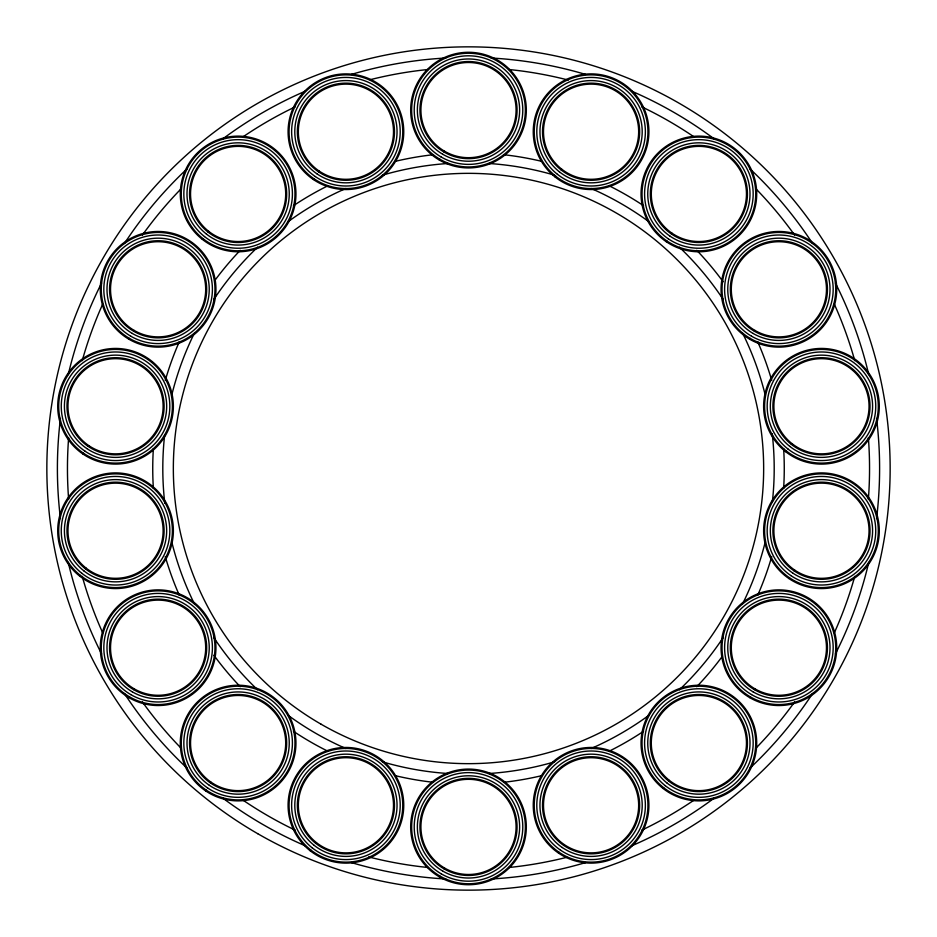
<?xml version="1.0" encoding="UTF-8"?>
<svg xmlns="http://www.w3.org/2000/svg" width="937" height="937" viewBox="0 0 937 937"><rect width="100%" height="100%" fill="white"/><g stroke="black" fill="none" stroke-linecap="round" stroke-linejoin="round"><path stroke-width="1.41" d="M772.205 433.655A305.696 305.696 0 0 1 772.369 501.904M765.26 541.867A305.696 305.696 0 0 1 742.725 603.604M723.282 637.429A305.696 305.696 0 0 1 679.454 689.737M649.364 714.954A305.696 305.696 0 0 1 591.165 748.511M554.622 761.816A305.696 305.696 0 0 1 489.067 773.505M447.933 773.505A305.696 305.696 0 0 1 382.378 761.816M345.835 748.511A305.696 305.696 0 0 1 287.636 714.954M257.546 689.737A305.696 305.696 0 0 1 213.718 637.429M194.275 603.604A305.696 305.696 0 0 1 171.74 541.867M164.795 503.345A305.696 305.696 0 0 1 164.631 435.096M171.74 395.133A305.696 305.696 0 0 1 194.275 333.396M213.718 299.571A305.696 305.696 0 0 1 257.546 247.263M287.636 222.046A305.696 305.696 0 0 1 345.835 188.489M382.378 175.184A305.696 305.696 0 0 1 447.933 163.495M489.067 163.495A305.696 305.696 0 0 1 554.622 175.184M591.165 188.489A305.696 305.696 0 0 1 649.364 222.046M679.454 247.263A305.696 305.696 0 0 1 723.282 299.571M742.725 333.396A305.696 305.696 0 0 1 765.26 395.133M876.54 418.394A411.109 411.109 0 0 1 876.54 518.606M868.751 562.376A411.109 411.109 0 0 1 835.453 653.862M812.602 693.462A411.109 411.109 0 0 1 749.928 768.188M714.767 797.692A411.109 411.109 0 0 1 631.643 845.853M585.766 862.532A411.109 411.109 0 0 1 491.257 878.976M445.743 878.976A411.109 411.109 0 0 1 351.234 862.532M305.357 845.853A411.109 411.109 0 0 1 222.233 797.692M187.072 768.188A411.109 411.109 0 0 1 124.398 693.462M101.547 653.862A411.109 411.109 0 0 1 68.249 562.376M60.46 518.606A411.109 411.109 0 0 1 60.46 418.394M68.249 374.624A411.109 411.109 0 0 1 101.547 283.138M124.398 243.538A411.109 411.109 0 0 1 187.072 168.812M222.233 139.308A411.109 411.109 0 0 1 305.357 91.147M351.234 74.468A411.109 411.109 0 0 1 445.743 58.024M491.257 58.024A411.109 411.109 0 0 1 585.766 74.468M631.643 91.147A411.109 411.109 0 0 1 714.767 139.308M749.928 168.812A411.109 411.109 0 0 1 812.602 243.538M835.453 283.138A411.109 411.109 0 0 1 868.751 374.624M868.365 437.731A401.048 401.048 0 0 1 868.365 499.269M854.767 576.349A401.048 401.048 0 0 1 834.293 632.897M794.588 701.954A401.048 401.048 0 0 1 756.018 748.089M693.919 800.198A401.048 401.048 0 0 1 641.786 830.17M566.885 857.285A401.048 401.048 0 0 1 509.025 867.486M427.975 867.486A401.048 401.048 0 0 1 368.768 856.945M295.214 830.17A401.048 401.048 0 0 1 243.081 800.198M180.982 748.089A401.048 401.048 0 0 1 142.412 701.954M102.707 632.897A401.048 401.048 0 0 1 82.233 576.349M68.635 499.269A401.048 401.048 0 0 1 68.635 437.731M82.233 360.651A401.048 401.048 0 0 1 102.707 304.103M142.412 235.046A401.048 401.048 0 0 1 180.982 188.911M243.081 136.802A401.048 401.048 0 0 1 295.214 106.83M370.115 79.715A401.048 401.048 0 0 1 427.975 69.514M509.025 69.514A401.048 401.048 0 0 1 568.232 80.055M641.786 106.83A401.048 401.048 0 0 1 693.919 136.802M756.018 188.911A401.048 401.048 0 0 1 794.588 235.046M834.293 304.103A401.048 401.048 0 0 1 854.767 360.651M783.637 448.671A315.757 315.757 0 0 1 783.637 488.329M771.725 556.59A315.757 315.757 0 0 1 757.728 595.206M722.286 656.38A315.757 315.757 0 0 1 696.73 686.716M643.637 731.247A315.757 315.757 0 0 1 609.319 751.123M541.527 775.707A315.757 315.757 0 0 1 503.86 782.278M433.14 782.278A315.757 315.757 0 0 1 395.473 775.707M327.681 751.123A315.757 315.757 0 0 1 293.363 731.247M240.27 686.716A315.757 315.757 0 0 1 213.882 655.244M179.272 595.206A315.757 315.757 0 0 1 165.275 556.59M153.363 488.329A315.757 315.757 0 0 1 153.363 448.671M165.275 380.41A315.757 315.757 0 0 1 179.272 341.794M214.714 280.62A315.757 315.757 0 0 1 240.27 250.284M293.363 205.753A315.757 315.757 0 0 1 327.681 185.877M395.473 161.293A315.757 315.757 0 0 1 433.14 154.722M503.86 154.722A315.757 315.757 0 0 1 541.527 161.293M609.319 185.877A315.757 315.757 0 0 1 643.637 205.753M696.73 250.284A315.757 315.757 0 0 1 723.118 281.756M757.728 341.794A315.757 315.757 0 0 1 771.725 380.41M320.922 724.114A295.155 295.155 0 0 0 763.655 468.5A295.155 295.155 0 0 0 320.922 212.886A295.155 295.155 0 0 0 320.922 724.114M257.675 833.661A421.65 421.65 0 0 0 890.15 468.5A421.65 421.65 0 0 0 257.675 103.339A421.65 421.65 0 0 0 257.675 833.661M128.966 697.643A57.825 57.825 0 0 0 215.943 647.971A57.825 57.825 0 0 0 129.435 597.49A57.825 57.825 0 0 0 128.966 697.643M129.458 696.8A56.852 56.852 0 0 0 214.96 647.971A56.852 56.852 0 0 0 129.927 598.333A56.852 56.852 0 0 0 129.458 696.8M130.747 694.586A54.287 54.287 0 0 0 212.406 647.959A54.287 54.287 0 0 0 131.192 600.558A54.287 54.287 0 0 0 130.747 694.586M132.34 691.857A51.125 51.125 0 0 0 209.232 647.947A51.125 51.125 0 0 0 132.761 603.311A51.125 51.125 0 0 0 132.34 691.857M133.64 689.644A48.56 48.56 0 0 0 206.679 647.936A48.56 48.56 0 0 0 134.026 605.536A48.56 48.56 0 0 0 133.64 689.644M134.132 688.8A47.588 47.588 0 0 0 205.695 647.924A47.588 47.588 0 0 0 134.518 606.38A47.588 47.588 0 0 0 134.132 688.8M205.566 790.84A57.825 57.825 0 0 0 295.787 747.363A57.825 57.825 0 0 0 213.015 690.956A57.825 57.825 0 0 0 205.566 790.84M206.117 790.032A56.852 56.852 0 0 0 294.815 747.281A56.852 56.852 0 0 0 213.449 691.834A56.852 56.852 0 0 0 206.117 790.032M207.557 787.912A54.287 54.287 0 0 0 292.262 747.094A54.287 54.287 0 0 0 214.55 694.141A54.287 54.287 0 0 0 207.557 787.912M209.338 785.3A51.125 51.125 0 0 0 289.1 746.859A51.125 51.125 0 0 0 215.932 696.999A51.125 51.125 0 0 0 209.338 785.3M210.778 783.18A48.56 48.56 0 0 0 286.546 746.672A48.56 48.56 0 0 0 217.044 699.307A48.56 48.56 0 0 0 210.778 783.18M211.329 782.372A47.588 47.588 0 0 0 285.574 746.59A47.588 47.588 0 0 0 217.466 700.185A47.588 47.588 0 0 0 211.329 782.372M310.1 850.691A57.825 57.825 0 0 0 403.144 813.609A57.825 57.825 0 0 0 324.507 751.568A57.825 57.825 0 0 0 310.1 850.691M310.709 849.918A56.852 56.852 0 0 0 402.172 813.468A56.852 56.852 0 0 0 324.87 752.481A56.852 56.852 0 0 0 310.709 849.918M312.29 847.915A54.287 54.287 0 0 0 399.642 813.093A54.287 54.287 0 0 0 325.818 754.859A54.287 54.287 0 0 0 312.29 847.915M314.258 845.42A51.125 51.125 0 0 0 396.515 812.637A51.125 51.125 0 0 0 326.99 757.799A51.125 51.125 0 0 0 314.258 845.42M315.839 843.417A48.56 48.56 0 0 0 393.973 812.274A48.56 48.56 0 0 0 327.938 760.176A48.56 48.56 0 0 0 315.839 843.417M316.448 842.644A47.588 47.588 0 0 0 393.013 812.133A47.588 47.588 0 0 0 328.301 761.09A47.588 47.588 0 0 0 316.448 842.644M439.348 876.845A57.825 57.825 0 0 0 526.325 827.172A57.825 57.825 0 0 0 439.828 776.691A57.825 57.825 0 0 0 439.348 876.845M439.84 876.001A56.852 56.852 0 0 0 525.352 827.172A56.852 56.852 0 0 0 440.308 777.534A56.852 56.852 0 0 0 439.84 876.001M441.14 873.788A54.287 54.287 0 0 0 522.787 827.16A54.287 54.287 0 0 0 441.573 779.76A54.287 54.287 0 0 0 441.14 873.788M442.732 871.059A51.125 51.125 0 0 0 519.625 827.148A51.125 51.125 0 0 0 443.142 782.512A51.125 51.125 0 0 0 442.732 871.059M444.021 868.845A48.56 48.56 0 0 0 517.06 827.137A48.56 48.56 0 0 0 444.419 784.737A48.56 48.56 0 0 0 444.021 868.845M444.513 868.002A47.588 47.588 0 0 0 516.088 827.125A47.588 47.588 0 0 0 444.899 785.581A47.588 47.588 0 0 0 444.513 868.002M558.522 853.08A57.825 57.825 0 0 0 648.744 809.591A57.825 57.825 0 0 0 565.971 753.196A57.825 57.825 0 0 0 558.522 853.08M559.073 852.272A56.852 56.852 0 0 0 647.772 809.521A56.852 56.852 0 0 0 566.405 754.074A56.852 56.852 0 0 0 559.073 852.272M560.513 850.152A54.287 54.287 0 0 0 645.218 809.334A54.287 54.287 0 0 0 567.517 756.382A54.287 54.287 0 0 0 560.513 850.152M562.294 847.54A51.125 51.125 0 0 0 642.068 809.099A51.125 51.125 0 0 0 568.888 759.228A51.125 51.125 0 0 0 562.294 847.54M563.734 845.42A48.56 48.56 0 0 0 639.514 808.9A48.56 48.56 0 0 0 570.001 761.535A48.56 48.56 0 0 0 563.734 845.42M564.285 844.612A47.588 47.588 0 0 0 638.53 808.83A47.588 47.588 0 0 0 570.422 762.425A47.588 47.588 0 0 0 564.285 844.612M663.056 788.45A57.825 57.825 0 0 0 756.1 751.369A57.825 57.825 0 0 0 677.463 689.339A57.825 57.825 0 0 0 663.056 788.45M663.665 787.689A56.852 56.852 0 0 0 755.14 751.228A56.852 56.852 0 0 0 677.826 690.241A56.852 56.852 0 0 0 663.665 787.689M665.247 785.674A54.287 54.287 0 0 0 752.598 750.865A54.287 54.287 0 0 0 678.775 692.619A54.287 54.287 0 0 0 665.247 785.674M667.214 783.191A51.125 51.125 0 0 0 749.471 750.408A51.125 51.125 0 0 0 679.946 695.559A51.125 51.125 0 0 0 667.214 783.191M668.795 781.177A48.56 48.56 0 0 0 746.93 750.033A48.56 48.56 0 0 0 680.894 697.936A48.56 48.56 0 0 0 668.795 781.177M669.405 780.416A47.588 47.588 0 0 0 745.969 749.893A47.588 47.588 0 0 0 681.258 698.85A47.588 47.588 0 0 0 669.405 780.416M749.741 697.643A57.825 57.825 0 0 0 836.718 647.971A57.825 57.825 0 0 0 750.209 597.49A57.825 57.825 0 0 0 749.741 697.643M750.232 696.8A56.852 56.852 0 0 0 835.734 647.971A56.852 56.852 0 0 0 750.689 598.333A56.852 56.852 0 0 0 750.232 696.8M751.521 694.586A54.287 54.287 0 0 0 833.169 647.959A54.287 54.287 0 0 0 751.966 600.558A54.287 54.287 0 0 0 751.521 694.586M753.114 691.857A51.125 51.125 0 0 0 830.006 647.947A51.125 51.125 0 0 0 753.535 603.311A51.125 51.125 0 0 0 753.114 691.857M754.402 689.644A48.56 48.56 0 0 0 827.453 647.936A48.56 48.56 0 0 0 754.8 605.536A48.56 48.56 0 0 0 754.402 689.644M754.894 688.8A47.588 47.588 0 0 0 826.469 647.924A47.588 47.588 0 0 0 755.292 606.38A47.588 47.588 0 0 0 754.894 688.8M788.895 578.527A57.825 57.825 0 0 0 879.129 535.039A57.825 57.825 0 0 0 796.356 478.643A57.825 57.825 0 0 0 788.895 578.527M789.446 577.719A56.852 56.852 0 0 0 878.145 534.968A56.852 56.852 0 0 0 796.778 479.521A56.852 56.852 0 0 0 789.446 577.719M790.887 575.599A54.287 54.287 0 0 0 875.591 534.781A54.287 54.287 0 0 0 797.891 481.829A54.287 54.287 0 0 0 790.887 575.599M792.667 572.987A51.125 51.125 0 0 0 872.441 534.547A51.125 51.125 0 0 0 799.261 484.687A51.125 51.125 0 0 0 792.667 572.987M794.107 570.867A48.56 48.56 0 0 0 869.887 534.348A48.56 48.56 0 0 0 800.374 486.982A48.56 48.56 0 0 0 794.107 570.867M794.658 570.059A47.588 47.588 0 0 0 868.915 534.277A47.588 47.588 0 0 0 800.795 487.872A47.588 47.588 0 0 0 794.658 570.059M785.639 451.669A57.825 57.825 0 0 0 878.683 414.587A57.825 57.825 0 0 0 800.046 352.546A57.825 57.825 0 0 0 785.639 451.669M786.248 450.896A56.852 56.852 0 0 0 877.711 414.447A56.852 56.852 0 0 0 800.409 353.46A56.852 56.852 0 0 0 786.248 450.896M787.83 448.882A54.287 54.287 0 0 0 875.181 414.072A54.287 54.287 0 0 0 801.358 355.837A54.287 54.287 0 0 0 787.83 448.882M789.797 446.399A51.125 51.125 0 0 0 872.054 413.615A51.125 51.125 0 0 0 802.529 358.777A51.125 51.125 0 0 0 789.797 446.399M791.378 444.396A48.56 48.56 0 0 0 869.513 413.252A48.56 48.56 0 0 0 803.477 361.155A48.56 48.56 0 0 0 791.378 444.396M791.988 443.623A47.588 47.588 0 0 0 868.552 413.112A47.588 47.588 0 0 0 803.841 362.057A47.588 47.588 0 0 0 791.988 443.623M749.741 339.241A57.825 57.825 0 0 0 836.718 289.568A57.825 57.825 0 0 0 750.209 239.087A57.825 57.825 0 0 0 749.741 339.241M750.232 338.398A56.852 56.852 0 0 0 835.734 289.568A56.852 56.852 0 0 0 750.689 239.931A56.852 56.852 0 0 0 750.232 338.398M751.521 336.184A54.287 54.287 0 0 0 833.169 289.556A54.287 54.287 0 0 0 751.966 242.156A54.287 54.287 0 0 0 751.521 336.184M753.114 333.455A51.125 51.125 0 0 0 830.006 289.545A51.125 51.125 0 0 0 753.535 244.908A51.125 51.125 0 0 0 753.114 333.455M754.402 331.241A48.56 48.56 0 0 0 827.453 289.533A48.56 48.56 0 0 0 754.8 247.134A48.56 48.56 0 0 0 754.402 331.241M754.894 330.398A47.588 47.588 0 0 0 826.469 289.521A47.588 47.588 0 0 0 755.292 247.977A47.588 47.588 0 0 0 754.894 330.398M666.312 241.734A57.825 57.825 0 0 0 756.546 198.257A57.825 57.825 0 0 0 673.773 141.85A57.825 57.825 0 0 0 666.312 241.734M666.863 240.926A56.852 56.852 0 0 0 755.573 198.175A56.852 56.852 0 0 0 674.195 142.74A56.852 56.852 0 0 0 666.863 240.926M668.304 238.806A54.287 54.287 0 0 0 753.02 197.988A54.287 54.287 0 0 0 675.308 145.036A54.287 54.287 0 0 0 668.304 238.806M670.084 236.194A51.125 51.125 0 0 0 749.858 197.754A51.125 51.125 0 0 0 676.678 147.894A51.125 51.125 0 0 0 670.084 236.194M671.536 234.074A48.56 48.56 0 0 0 747.304 197.566A48.56 48.56 0 0 0 677.791 150.201A48.56 48.56 0 0 0 671.536 234.074M672.087 233.266A47.588 47.588 0 0 0 746.332 197.496A47.588 47.588 0 0 0 678.224 151.08A47.588 47.588 0 0 0 672.087 233.266M555.266 177.116A57.825 57.825 0 0 0 648.31 140.035A57.825 57.825 0 0 0 569.673 77.994A57.825 57.825 0 0 0 555.266 177.116M555.875 176.343A56.852 56.852 0 0 0 647.338 139.894A56.852 56.852 0 0 0 570.036 78.907A56.852 56.852 0 0 0 555.875 176.343M557.456 174.329A54.287 54.287 0 0 0 644.808 139.519A54.287 54.287 0 0 0 570.984 81.285A54.287 54.287 0 0 0 557.456 174.329M559.412 171.846A51.125 51.125 0 0 0 641.669 139.063A51.125 51.125 0 0 0 572.156 84.225A51.125 51.125 0 0 0 559.412 171.846M561.005 169.843A48.56 48.56 0 0 0 639.139 138.699A48.56 48.56 0 0 0 573.104 86.602A48.56 48.56 0 0 0 561.005 169.843M561.603 169.07A47.588 47.588 0 0 0 638.167 138.559A47.588 47.588 0 0 0 573.467 87.504A47.588 47.588 0 0 0 561.603 169.07M439.348 160.04A57.825 57.825 0 0 0 526.325 110.367A57.825 57.825 0 0 0 439.828 59.886A57.825 57.825 0 0 0 439.348 160.04M439.84 159.196A56.852 56.852 0 0 0 525.352 110.367A56.852 56.852 0 0 0 440.308 60.729A56.852 56.852 0 0 0 439.84 159.196M441.14 156.983A54.287 54.287 0 0 0 522.787 110.355A54.287 54.287 0 0 0 441.573 62.955A54.287 54.287 0 0 0 441.14 156.983M442.732 154.254A51.125 51.125 0 0 0 519.625 110.343A51.125 51.125 0 0 0 443.142 65.707A51.125 51.125 0 0 0 442.732 154.254M444.021 152.04A48.56 48.56 0 0 0 517.06 110.332A48.56 48.56 0 0 0 444.419 67.932A48.56 48.56 0 0 0 444.021 152.04M444.513 151.197A47.588 47.588 0 0 0 516.088 110.32A47.588 47.588 0 0 0 444.899 68.776A47.588 47.588 0 0 0 444.513 151.197M313.356 179.506A57.825 57.825 0 0 0 403.589 136.017A57.825 57.825 0 0 0 320.817 79.622A57.825 57.825 0 0 0 313.356 179.506M313.907 178.698A56.852 56.852 0 0 0 402.605 135.947A56.852 56.852 0 0 0 321.239 80.5A56.852 56.852 0 0 0 313.907 178.698M315.347 176.578A54.287 54.287 0 0 0 400.052 135.76A54.287 54.287 0 0 0 322.351 82.807A54.287 54.287 0 0 0 315.347 176.578M317.128 173.954A51.125 51.125 0 0 0 396.901 135.514A51.125 51.125 0 0 0 323.722 85.654A51.125 51.125 0 0 0 317.128 173.954M318.568 171.846A48.56 48.56 0 0 0 394.348 135.326A48.56 48.56 0 0 0 324.834 87.961A48.56 48.56 0 0 0 318.568 171.846M319.119 171.038A47.588 47.588 0 0 0 393.376 135.256A47.588 47.588 0 0 0 325.256 88.851A47.588 47.588 0 0 0 319.119 171.038M202.31 239.345A57.825 57.825 0 0 0 295.354 202.263A57.825 57.825 0 0 0 216.716 140.234A57.825 57.825 0 0 0 202.31 239.345M202.907 238.584A56.852 56.852 0 0 0 294.382 202.123A56.852 56.852 0 0 0 217.079 141.136A56.852 56.852 0 0 0 202.907 238.584M204.5 236.569A54.287 54.287 0 0 0 291.852 201.76A54.287 54.287 0 0 0 218.028 143.513A54.287 54.287 0 0 0 204.5 236.569M206.456 234.086A51.125 51.125 0 0 0 288.713 201.303A51.125 51.125 0 0 0 219.199 146.453A51.125 51.125 0 0 0 206.456 234.086M208.049 232.071A48.56 48.56 0 0 0 286.183 200.928A48.56 48.56 0 0 0 220.148 148.831A48.56 48.56 0 0 0 208.049 232.071M208.646 231.31A47.588 47.588 0 0 0 285.211 200.787A47.588 47.588 0 0 0 220.511 149.744A47.588 47.588 0 0 0 208.646 231.31M128.966 339.241A57.825 57.825 0 0 0 215.943 289.568A57.825 57.825 0 0 0 129.435 239.087A57.825 57.825 0 0 0 128.966 339.241M129.458 338.398A56.852 56.852 0 0 0 214.96 289.568A56.852 56.852 0 0 0 129.927 239.931A56.852 56.852 0 0 0 129.458 338.398M130.747 336.184A54.287 54.287 0 0 0 212.406 289.556A54.287 54.287 0 0 0 131.192 242.156A54.287 54.287 0 0 0 130.747 336.184M132.34 333.455A51.125 51.125 0 0 0 209.232 289.545A51.125 51.125 0 0 0 132.761 244.908A51.125 51.125 0 0 0 132.34 333.455M133.64 331.241A48.56 48.56 0 0 0 206.679 289.533A48.56 48.56 0 0 0 134.026 247.134A48.56 48.56 0 0 0 133.64 331.241M134.132 330.398A47.588 47.588 0 0 0 205.695 289.521A47.588 47.588 0 0 0 134.518 247.977A47.588 47.588 0 0 0 134.132 330.398M82.983 454.047A57.825 57.825 0 0 0 173.204 410.57A57.825 57.825 0 0 0 90.432 354.174A57.825 57.825 0 0 0 82.983 454.047M83.534 453.239A56.852 56.852 0 0 0 172.232 410.5A56.852 56.852 0 0 0 90.866 355.053A56.852 56.852 0 0 0 83.534 453.239M84.974 451.13A54.287 54.287 0 0 0 169.679 410.301A54.287 54.287 0 0 0 91.978 357.36A54.287 54.287 0 0 0 84.974 451.13M86.754 448.507A51.125 51.125 0 0 0 166.528 410.066A51.125 51.125 0 0 0 93.349 360.206A51.125 51.125 0 0 0 86.754 448.507M88.195 446.399A48.56 48.56 0 0 0 163.975 409.879A48.56 48.56 0 0 0 94.461 362.514A48.56 48.56 0 0 0 88.195 446.399M88.746 445.59A47.588 47.588 0 0 0 162.991 409.809A47.588 47.588 0 0 0 94.883 363.392A47.588 47.588 0 0 0 88.746 445.59M79.727 576.138A57.825 57.825 0 0 0 172.771 539.056A57.825 57.825 0 0 0 94.133 477.015A57.825 57.825 0 0 0 79.727 576.138M80.336 575.365A56.852 56.852 0 0 0 171.799 538.916A56.852 56.852 0 0 0 94.496 477.929A56.852 56.852 0 0 0 80.336 575.365M81.917 573.362A54.287 54.287 0 0 0 169.269 538.541A54.287 54.287 0 0 0 95.445 480.306A54.287 54.287 0 0 0 81.917 573.362M83.873 570.867A51.125 51.125 0 0 0 166.13 538.084A51.125 51.125 0 0 0 96.616 483.246A51.125 51.125 0 0 0 83.873 570.867M85.466 568.864A48.56 48.56 0 0 0 163.6 537.721A48.56 48.56 0 0 0 97.565 485.624A48.56 48.56 0 0 0 85.466 568.864M86.075 568.091A47.588 47.588 0 0 0 162.628 537.58A47.588 47.588 0 0 0 97.928 486.537A47.588 47.588 0 0 0 86.075 568.091"/></g></svg>
